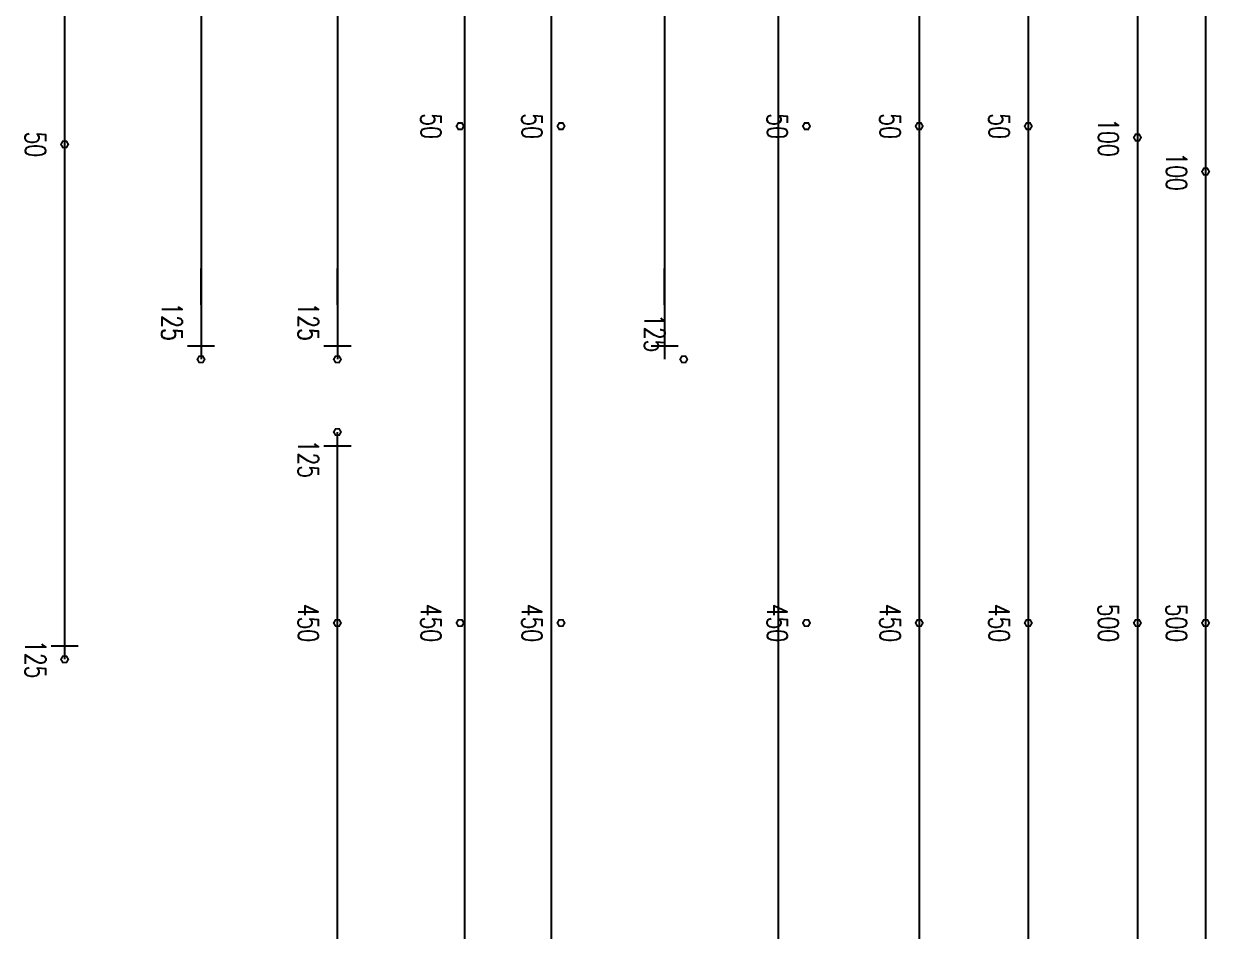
# Model space of a CAD drawing. Header units: millimetres. Extents: x 131700 to 589785, y -24154 to 46087.
# Drawn here: x 556950 to 570002, y 24808 to 34791 of the extents above; entities that cross this region are included whole.
import ezdxf
from ezdxf.enums import TextEntityAlignment as Align

# ---------------------------------------------------------------- set-up
doc = ezdxf.new("R2010")
doc.units = ezdxf.units.MM
doc.layers.get('0').update_dxf_attribs({"lineweight": 20})
doc.layers.add('ARES_TAG', color=3, linetype='Continuous')
doc.layers.add('NDC_S_TENDON', color=10, linetype='Continuous')
doc.layers.add('Current_plane_Column', color=7, linetype='Continuous', true_color=0x4b00ff)
doc.layers.add('NDC_LCAP', color=87, linetype='Continuous', plot=False)
for name, color, linetype, lineweight in [('NDC_S-ANNO', 7, 'Continuous', 20), ('NDC_S-TENDON', 6, 'Continuous', 35), ('NDC_S_SYMBOL', 1, 'Continuous', 15)]:
    doc.layers.add(name, color=color, linetype=linetype, lineweight=lineweight)
doc.styles.add('ARES_BIGTEXT', font='VHARIALN.TTF')
doc.styles.add('ARES_ROMANS_0.36', font='romans.shx', dxfattribs={"width": 0.36, "bigfont": 'vns.shx'})
doc.styles.add('NDC_ANNO', font='', dxfattribs={"width": 0.8})
doc.styles.get('NDC_ANNO').set_extended_font_data('Dotum')

# ---------------------------------------------------------------- blocks, each defined once
blk = doc.blocks.new('*U766')
at = {"layer": 'NDC_S_SYMBOL', "color": 3}
blk.add_line((-8425, 0), (-5823, 0), dxfattribs=at)
blk.add_circle((-8875, 0), 450, dxfattribs=at)
at = {"layer": 'NDC_S_TENDON'}
for p, q in [((3236, -150), (3236, 150)), ((-3644, 0), (-3144, 0)), ((-3144, 0), (2787, 0)), ((2787, 0), (2386, 0)), ((2386, 0), (3386, 0))]:
    blk.add_line(p, q, dxfattribs=at)
blk.add_lwpolyline([(-4164, 0), (-4644, 150), (-4644, -150), (-4164, 0), (-3644, 0)], dxfattribs=at)
at = {"layer": 'ARES_TAG', "style": 'ARES_ROMANS_0.36', "width": 0.36}
blk.add_attdef('S3', text='', height=375, dxfattribs=at).set_placement((-8875, 0), align=Align.MIDDLE_CENTER)
at = {"layer": 'NDC_LCAP', "style": 'ARES_BIGTEXT'}
blk.add_attdef('L', text='', height=350, dxfattribs=at).set_placement((-9606, 0), align=Align.MIDDLE_RIGHT)
blk = doc.blocks.new('*U755')
at = {"layer": 'NDC_S_SYMBOL', "color": 3}
blk.add_line((-8425, 0), (-5823, 0), dxfattribs=at)
blk.add_circle((-8875, 0), 450, dxfattribs=at)
at = {"layer": 'NDC_S_TENDON'}
for p, q in [((3236, -150), (3236, 150)), ((-3644, 0), (-3144, 0)), ((-3144, 0), (2787, 0)), ((2787, 0), (2386, 0)), ((2386, 0), (3386, 0))]:
    blk.add_line(p, q, dxfattribs=at)
blk.add_lwpolyline([(-4164, 0), (-4644, 150), (-4644, -150), (-4164, 0), (-3644, 0)], dxfattribs=at)
at = {"layer": 'ARES_TAG', "style": 'ARES_ROMANS_0.36', "width": 0.36}
blk.add_attdef('S3', text='', height=375, dxfattribs=at).set_placement((-8875, 0), align=Align.MIDDLE_CENTER)
at = {"layer": 'NDC_LCAP', "style": 'ARES_BIGTEXT'}
blk.add_attdef('L', text='', height=350, dxfattribs=at).set_placement((-9606, 0), align=Align.MIDDLE_RIGHT)
blk = doc.blocks.new('*U756')
at = {"layer": 'NDC_S_SYMBOL', "color": 3}
blk.add_line((-8425, 0), (-5823, 0), dxfattribs=at)
blk.add_circle((-8875, 0), 450, dxfattribs=at)
at = {"layer": 'NDC_S_TENDON'}
for p, q in [((3236, -150), (3236, 150)), ((-3644, 0), (-3144, 0)), ((-3144, 0), (2787, 0)), ((2787, 0), (2386, 0)), ((2386, 0), (3386, 0))]:
    blk.add_line(p, q, dxfattribs=at)
blk.add_lwpolyline([(-4164, 0), (-4644, 150), (-4644, -150), (-4164, 0), (-3644, 0)], dxfattribs=at)
at = {"layer": 'ARES_TAG', "style": 'ARES_ROMANS_0.36', "width": 0.36}
blk.add_attdef('S3', text='', height=375, dxfattribs=at).set_placement((-8875, 0), align=Align.MIDDLE_CENTER)
at = {"layer": 'NDC_LCAP', "style": 'ARES_BIGTEXT'}
blk.add_attdef('L', text='', height=350, dxfattribs=at).set_placement((-9606, 0), align=Align.MIDDLE_RIGHT)
blk = doc.blocks.new('*U768')
at = {"layer": 'NDC_S_TENDON'}
for p, q in [((-3144, 0), (2787, 0)), ((2787, 0), (25216, 0))]:
    blk.add_line(p, q, dxfattribs=at)
at = {"layer": 'ARES_TAG', "style": 'ARES_ROMANS_0.36', "width": 0.36}
blk.add_attdef('S3', text='', height=375, dxfattribs=at).set_placement((-8875, 0), align=Align.MIDDLE_CENTER)
at = {"layer": 'NDC_LCAP', "style": 'ARES_BIGTEXT'}
blk.add_attdef('L', text='', height=350, dxfattribs=at).set_placement((-9606, 0), align=Align.MIDDLE_RIGHT)
blk = doc.blocks.new('*U773')
at = {"layer": 'NDC_S_TENDON'}
for p, q in [((-3144, 0), (2787, 0)), ((2787, 0), (25216, 0))]:
    blk.add_line(p, q, dxfattribs=at)
at = {"layer": 'ARES_TAG', "style": 'ARES_ROMANS_0.36', "width": 0.36}
blk.add_attdef('S3', text='', height=375, dxfattribs=at).set_placement((-8856, 0), align=Align.MIDDLE_CENTER)
at = {"layer": 'NDC_LCAP', "style": 'ARES_BIGTEXT'}
blk.add_attdef('L', text='', height=350, dxfattribs=at).set_placement((-9587, 0), align=Align.MIDDLE_RIGHT)
blk = doc.blocks.new('*U774')
at = {"layer": 'NDC_S_TENDON'}
for p, q in [((-3144, 0), (2787, 0)), ((2787, 0), (25216, 0))]:
    blk.add_line(p, q, dxfattribs=at)
at = {"layer": 'ARES_TAG', "style": 'ARES_ROMANS_0.36', "width": 0.36}
blk.add_attdef('S3', text='', height=375, dxfattribs=at).set_placement((-8545, 0), align=Align.MIDDLE_CENTER)
at = {"layer": 'NDC_LCAP', "style": 'ARES_BIGTEXT'}
blk.add_attdef('L', text='', height=350, dxfattribs=at).set_placement((-9276, 0), align=Align.MIDDLE_RIGHT)
blk = doc.blocks.new('*U758')
at = {"layer": 'NDC_S_TENDON'}
for p, q in [((-3144, 0), (2787, 0)), ((2787, 0), (25216, 0))]:
    blk.add_line(p, q, dxfattribs=at)
at = {"layer": 'ARES_TAG', "style": 'ARES_ROMANS_0.36', "width": 0.36}
blk.add_attdef('S3', text='', height=375, dxfattribs=at).set_placement((-8875, 0), align=Align.MIDDLE_CENTER)
at = {"layer": 'NDC_LCAP', "style": 'ARES_BIGTEXT'}
blk.add_attdef('L', text='', height=350, dxfattribs=at).set_placement((-9606, 0), align=Align.MIDDLE_RIGHT)
blk = doc.blocks.new('*U765')
at = {"layer": 'NDC_S_SYMBOL', "color": 3}
blk.add_line((-8425, 0), (-5823, 0), dxfattribs=at)
blk.add_circle((-8875, 0), 450, dxfattribs=at)
at = {"layer": 'NDC_S_TENDON'}
for p, q in [((6536, -150), (6536, 150)), ((-3644, 0), (-3144, 0)), ((-3144, 0), (2787, 0)), ((2787, 0), (5686, 0)), ((5686, 0), (6686, 0))]:
    blk.add_line(p, q, dxfattribs=at)
blk.add_lwpolyline([(-4164, 0), (-4644, 150), (-4644, -150), (-4164, 0), (-3644, 0)], dxfattribs=at)
at = {"layer": 'ARES_TAG', "style": 'ARES_ROMANS_0.36', "width": 0.36}
blk.add_attdef('S3', text='', height=375, dxfattribs=at).set_placement((-8875, 0), align=Align.MIDDLE_CENTER)
at = {"layer": 'NDC_LCAP', "style": 'ARES_BIGTEXT'}
blk.add_attdef('L', text='', height=350, dxfattribs=at).set_placement((-9606, 0), align=Align.MIDDLE_RIGHT)
blk = doc.blocks.new('*U726')
at = {"layer": 'NDC_S_TENDON'}
for p, q in [((17238, -150), (17238, 150)), ((2787, 0), (16388, 0)), ((16388, 0), (17388, 0))]:
    blk.add_line(p, q, dxfattribs=at)
at = {"layer": 'ARES_TAG', "style": 'ARES_ROMANS_0.36', "width": 0.36}
blk.add_attdef('S3', text='', height=375, dxfattribs=at).set_placement((-7773, 0), align=Align.MIDDLE_CENTER)
at = {"layer": 'NDC_LCAP', "style": 'ARES_BIGTEXT'}
blk.add_attdef('L', text='', height=350, dxfattribs=at).set_placement((-8504, 0), align=Align.MIDDLE_RIGHT)
blk = doc.blocks.new('*U714')
at = {"layer": 'NDC_S_TENDON'}
for p, q in [((-3144, 0), (2787, 0)), ((2787, 0), (19006, 0))]:
    blk.add_line(p, q, dxfattribs=at)
at = {"layer": 'ARES_TAG', "style": 'ARES_ROMANS_0.36', "width": 0.36}
blk.add_attdef('S3', text='', height=375, dxfattribs=at).set_placement((-8875, 0), align=Align.MIDDLE_CENTER)
at = {"layer": 'NDC_LCAP', "style": 'ARES_BIGTEXT'}
blk.add_attdef('L', text='', height=350, dxfattribs=at).set_placement((-9606, 0), align=Align.MIDDLE_RIGHT)
blk = doc.blocks.new('*U719')
at = {"layer": 'NDC_S_TENDON'}
for p, q in [((-3144, 0), (2787, 0)), ((2787, 0), (14387, 0))]:
    blk.add_line(p, q, dxfattribs=at)
at = {"layer": 'ARES_TAG', "style": 'ARES_ROMANS_0.36', "width": 0.36}
blk.add_attdef('S3', text='', height=375, dxfattribs=at).set_placement((-8875, 0), align=Align.MIDDLE_CENTER)
at = {"layer": 'NDC_LCAP', "style": 'ARES_BIGTEXT'}
blk.add_attdef('L', text='', height=350, dxfattribs=at).set_placement((-9606, 0), align=Align.MIDDLE_RIGHT)
blk = doc.blocks.new('*U720')
at = {"layer": 'NDC_S_TENDON'}
for p, q in [((-3144, 0), (2787, 0)), ((2787, 0), (14387, 0))]:
    blk.add_line(p, q, dxfattribs=at)
at = {"layer": 'ARES_TAG', "style": 'ARES_ROMANS_0.36', "width": 0.36}
blk.add_attdef('S3', text='', height=375, dxfattribs=at).set_placement((-8875, 0), align=Align.MIDDLE_CENTER)
at = {"layer": 'NDC_LCAP', "style": 'ARES_BIGTEXT'}
blk.add_attdef('L', text='', height=350, dxfattribs=at).set_placement((-9606, 0), align=Align.MIDDLE_RIGHT)
blk = doc.blocks.new('TDY')
at = {"layer": 'NDC_S-TENDON', "linetype": 'Continuous'}
for points, elevation in [([(53040, 24165, 20, 20, 0), (53020, 24200, 20, 20, 0), (52980, 24200, 20, 20, 0), (52960, 24165, 20, 20, 0), (52980, 24130, 20, 20, 0), (53020, 24130, 20, 20, 0)], 2800), ([(53040, 24165, 20, 20, 0), (53020, 24200, 20, 20, 0), (52980, 24200, 20, 20, 0), (52960, 24165, 20, 20, 0), (52980, 24130, 20, 20, 0), (53020, 24130, 20, 20, 0)], 2800), ([(53040, 24165, 20, 20, 0), (53020, 24199, 20, 20, 0), (52980, 24199, 20, 20, 0), (52960, 24165, 20, 20, 0), (52980, 24130, 20, 20, 0), (53020, 24130, 20, 20, 0)], 2800), ([(53040, 24165, 20, 20, 0), (53020, 24199, 20, 20, 0), (52980, 24199, 20, 20, 0), (52960, 24165, 20, 20, 0), (52980, 24130, 20, 20, 0), (53020, 24130, 20, 20, 0)], 2800), ([(54150, 24165, 20, 20, 0), (54130, 24200, 20, 20, 0), (54090, 24200, 20, 20, 0), (54070, 24165, 20, 20, 0), (54090, 24130, 20, 20, 0), (54130, 24130, 20, 20, 0)], 2800), ([(54150, 24165, 20, 20, 0), (54130, 24200, 20, 20, 0), (54090, 24200, 20, 20, 0), (54070, 24165, 20, 20, 0), (54090, 24130, 20, 20, 0), (54130, 24130, 20, 20, 0)], 2800), ([(54150, 24165, 20, 20, 0), (54130, 24199, 20, 20, 0), (54090, 24199, 20, 20, 0), (54070, 24165, 20, 20, 0), (54090, 24130, 20, 20, 0), (54130, 24130, 20, 20, 0)], 2800), ([(54150, 24165, 20, 20, 0), (54130, 24199, 20, 20, 0), (54090, 24199, 20, 20, 0), (54070, 24165, 20, 20, 0), (54090, 24130, 20, 20, 0), (54130, 24130, 20, 20, 0)], 2800), ([(56850, 24165, 20, 20, 0), (56830, 24200, 20, 20, 0), (56790, 24200, 20, 20, 0), (56770, 24165, 20, 20, 0), (56790, 24130, 20, 20, 0), (56830, 24130, 20, 20, 0)], 2800), ([(56850, 24165, 20, 20, 0), (56830, 24200, 20, 20, 0), (56790, 24200, 20, 20, 0), (56770, 24165, 20, 20, 0), (56790, 24130, 20, 20, 0), (56830, 24130, 20, 20, 0)], 2800), ([(56850, 24165, 20, 20, 0), (56830, 24199, 20, 20, 0), (56790, 24199, 20, 20, 0), (56770, 24165, 20, 20, 0), (56790, 24130, 20, 20, 0), (56830, 24130, 20, 20, 0)], 2800), ([(56850, 24165, 20, 20, 0), (56830, 24199, 20, 20, 0), (56790, 24199, 20, 20, 0), (56770, 24165, 20, 20, 0), (56790, 24130, 20, 20, 0), (56830, 24130, 20, 20, 0)], 2800), ([(58090, 24165, 20, 20, 0), (58070, 24200, 20, 20, 0), (58030, 24200, 20, 20, 0), (58010, 24165, 20, 20, 0), (58030, 24130, 20, 20, 0), (58070, 24130, 20, 20, 0)], 2800), ([(58090, 24165, 20, 20, 0), (58070, 24200, 20, 20, 0), (58030, 24200, 20, 20, 0), (58010, 24165, 20, 20, 0), (58030, 24130, 20, 20, 0), (58070, 24130, 20, 20, 0)], 2800), ([(58090, 24165, 20, 20, 0), (58070, 24199, 20, 20, 0), (58030, 24199, 20, 20, 0), (58010, 24165, 20, 20, 0), (58030, 24130, 20, 20, 0), (58070, 24130, 20, 20, 0)], 2800), ([(58090, 24165, 20, 20, 0), (58070, 24199, 20, 20, 0), (58030, 24199, 20, 20, 0), (58010, 24165, 20, 20, 0), (58030, 24130, 20, 20, 0), (58070, 24130, 20, 20, 0)], 2800), ([(59290, 24165, 20, 20, 0), (59270, 24200, 20, 20, 0), (59230, 24200, 20, 20, 0), (59210, 24165, 20, 20, 0), (59230, 24130, 20, 20, 0), (59270, 24130, 20, 20, 0)], 2800), ([(59290, 24165, 20, 20, 0), (59270, 24200, 20, 20, 0), (59230, 24200, 20, 20, 0), (59210, 24165, 20, 20, 0), (59230, 24130, 20, 20, 0), (59270, 24130, 20, 20, 0)], 2800), ([(59290, 24165, 20, 20, 0), (59270, 24199, 20, 20, 0), (59230, 24199, 20, 20, 0), (59210, 24165, 20, 20, 0), (59230, 24130, 20, 20, 0), (59270, 24130, 20, 20, 0)], 2800), ([(59290, 24165, 20, 20, 0), (59270, 24199, 20, 20, 0), (59230, 24199, 20, 20, 0), (59210, 24165, 20, 20, 0), (59230, 24130, 20, 20, 0), (59270, 24130, 20, 20, 0)], 2800), ([(60490, 24040, 20, 20, 0), (60470, 24075, 20, 20, 0), (60430, 24075, 20, 20, 0), (60410, 24040, 20, 20, 0), (60430, 24005, 20, 20, 0), (60470, 24005, 20, 20, 0)], 2500), ([(60490, 24040, 20, 20, 0), (60470, 24075, 20, 20, 0), (60430, 24075, 20, 20, 0), (60410, 24040, 20, 20, 0), (60430, 24005, 20, 20, 0), (60470, 24005, 20, 20, 0)], 2500), ([(60490, 24040, 20, 20, 0), (60470, 24074, 20, 20, 0), (60430, 24074, 20, 20, 0), (60410, 24040, 20, 20, 0), (60430, 24005, 20, 20, 0), (60470, 24005, 20, 20, 0)], 2500), ([(60490, 24040, 20, 20, 0), (60470, 24074, 20, 20, 0), (60430, 24074, 20, 20, 0), (60410, 24040, 20, 20, 0), (60430, 24005, 20, 20, 0), (60470, 24005, 20, 20, 0)], 2500), ([(48690, 23965, 20, 20, 0), (48670, 24000, 20, 20, 0), (48630, 24000, 20, 20, 0), (48610, 23965, 20, 20, 0), (48630, 23930, 20, 20, 0), (48670, 23930, 20, 20, 0)], 2800), ([(48690, 23965, 20, 20, 0), (48670, 24000, 20, 20, 0), (48630, 24000, 20, 20, 0), (48610, 23965, 20, 20, 0), (48630, 23930, 20, 20, 0), (48670, 23930, 20, 20, 0)], 2800), ([(48690, 23965, 20, 20, 0), (48670, 23999, 20, 20, 0), (48630, 23999, 20, 20, 0), (48610, 23965, 20, 20, 0), (48630, 23930, 20, 20, 0), (48670, 23930, 20, 20, 0)], 2800), ([(48690, 23965, 20, 20, 0), (48670, 23999, 20, 20, 0), (48630, 23999, 20, 20, 0), (48610, 23965, 20, 20, 0), (48630, 23930, 20, 20, 0), (48670, 23930, 20, 20, 0)], 2800), ([(61240, 23665, 20, 20, 0), (61220, 23700, 20, 20, 0), (61180, 23700, 20, 20, 0), (61160, 23665, 20, 20, 0), (61180, 23630, 20, 20, 0), (61220, 23630, 20, 20, 0)], 2500), ([(61240, 23665, 20, 20, 0), (61220, 23700, 20, 20, 0), (61180, 23700, 20, 20, 0), (61160, 23665, 20, 20, 0), (61180, 23630, 20, 20, 0), (61220, 23630, 20, 20, 0)], 2500), ([(61240, 23665, 20, 20, 0), (61220, 23699, 20, 20, 0), (61180, 23699, 20, 20, 0), (61160, 23665, 20, 20, 0), (61180, 23630, 20, 20, 0), (61220, 23630, 20, 20, 0)], 2500), ([(61240, 23665, 20, 20, 0), (61220, 23699, 20, 20, 0), (61180, 23699, 20, 20, 0), (61160, 23665, 20, 20, 0), (61180, 23630, 20, 20, 0), (61220, 23630, 20, 20, 0)], 2500), ([(50190, 21600, 20, 20, 0), (50170, 21635, 20, 20, 0), (50130, 21635, 20, 20, 0), (50110, 21600, 20, 20, 0), (50130, 21565, 20, 20, 0), (50170, 21565, 20, 20, 0)], 2875), ([(50190, 21600, 20, 20, 0), (50170, 21635, 20, 20, 0), (50130, 21635, 20, 20, 0), (50110, 21600, 20, 20, 0), (50130, 21565, 20, 20, 0), (50170, 21565, 20, 20, 0)], 2875), ([(50190, 21600, 20, 20, 0), (50170, 21634, 20, 20, 0), (50130, 21634, 20, 20, 0), (50110, 21600, 20, 20, 0), (50130, 21565, 20, 20, 0), (50170, 21565, 20, 20, 0)], 2875), ([(50190, 21600, 20, 20, 0), (50170, 21634, 20, 20, 0), (50130, 21634, 20, 20, 0), (50110, 21600, 20, 20, 0), (50130, 21565, 20, 20, 0), (50170, 21565, 20, 20, 0)], 2875), ([(51690, 21600, 20, 20, 0), (51670, 21635, 20, 20, 0), (51630, 21635, 20, 20, 0), (51610, 21600, 20, 20, 0), (51630, 21565, 20, 20, 0), (51670, 21565, 20, 20, 0)], 2875), ([(51690, 21600, 20, 20, 0), (51670, 21635, 20, 20, 0), (51630, 21635, 20, 20, 0), (51610, 21600, 20, 20, 0), (51630, 21565, 20, 20, 0), (51670, 21565, 20, 20, 0)], 2875), ([(51690, 21600, 20, 20, 0), (51670, 21634, 20, 20, 0), (51630, 21634, 20, 20, 0), (51610, 21600, 20, 20, 0), (51630, 21565, 20, 20, 0), (51670, 21565, 20, 20, 0)], 2875), ([(51690, 21600, 20, 20, 0), (51670, 21634, 20, 20, 0), (51630, 21634, 20, 20, 0), (51610, 21600, 20, 20, 0), (51630, 21565, 20, 20, 0), (51670, 21565, 20, 20, 0)], 2875), ([(55500, 21600, 20, 20, 0), (55480, 21635, 20, 20, 0), (55440, 21635, 20, 20, 0), (55420, 21600, 20, 20, 0), (55440, 21565, 20, 20, 0), (55480, 21565, 20, 20, 0)], 2875), ([(55500, 21600, 20, 20, 0), (55480, 21635, 20, 20, 0), (55440, 21635, 20, 20, 0), (55420, 21600, 20, 20, 0), (55440, 21565, 20, 20, 0), (55480, 21565, 20, 20, 0)], 2875), ([(55500, 21600, 20, 20, 0), (55480, 21634, 20, 20, 0), (55440, 21634, 20, 20, 0), (55420, 21600, 20, 20, 0), (55440, 21565, 20, 20, 0), (55480, 21565, 20, 20, 0)], 2875), ([(55500, 21600, 20, 20, 0), (55480, 21634, 20, 20, 0), (55440, 21634, 20, 20, 0), (55420, 21600, 20, 20, 0), (55440, 21565, 20, 20, 0), (55480, 21565, 20, 20, 0)], 2875), ([(51690, 20800, 20, 20, 0), (51670, 20835, 20, 20, 0), (51630, 20835, 20, 20, 0), (51610, 20800, 20, 20, 0), (51630, 20766, 20, 20, 0), (51670, 20766, 20, 20, 0)], 2875), ([(51690, 20800, 20, 20, 0), (51670, 20835, 20, 20, 0), (51630, 20835, 20, 20, 0), (51610, 20800, 20, 20, 0), (51630, 20766, 20, 20, 0), (51670, 20766, 20, 20, 0)], 2875), ([(51690, 20800, 20, 20, 0), (51670, 20835, 20, 20, 0), (51630, 20835, 20, 20, 0), (51610, 20800, 20, 20, 0), (51630, 20765, 20, 20, 0), (51670, 20765, 20, 20, 0)], 2875), ([(51690, 20800, 20, 20, 0), (51670, 20835, 20, 20, 0), (51630, 20835, 20, 20, 0), (51610, 20800, 20, 20, 0), (51630, 20765, 20, 20, 0), (51670, 20765, 20, 20, 0)], 2875), ([(51690, 18700, 20, 20, 0), (51670, 18735, 20, 20, 0), (51630, 18735, 20, 20, 0), (51610, 18700, 20, 20, 0), (51630, 18665, 20, 20, 0), (51670, 18665, 20, 20, 0)], 2950), ([(51690, 18700, 20, 20, 0), (51670, 18735, 20, 20, 0), (51630, 18735, 20, 20, 0), (51610, 18700, 20, 20, 0), (51630, 18665, 20, 20, 0), (51670, 18665, 20, 20, 0)], 2950), ([(51690, 18700, 20, 20, 0), (51670, 18735, 20, 20, 0), (51630, 18735, 20, 20, 0), (51610, 18700, 20, 20, 0), (51630, 18665, 20, 20, 0), (51670, 18665, 20, 20, 0)], 2950), ([(51690, 18700, 20, 20, 0), (51670, 18735, 20, 20, 0), (51630, 18735, 20, 20, 0), (51610, 18700, 20, 20, 0), (51630, 18665, 20, 20, 0), (51670, 18665, 20, 20, 0)], 2950), ([(51690, 18700, 20, 20, 0), (51670, 18734, 20, 20, 0), (51630, 18734, 20, 20, 0), (51610, 18700, 20, 20, 0), (51630, 18665, 20, 20, 0), (51670, 18665, 20, 20, 0)], 2950), ([(51690, 18700, 20, 20, 0), (51670, 18734, 20, 20, 0), (51630, 18734, 20, 20, 0), (51610, 18700, 20, 20, 0), (51630, 18665, 20, 20, 0), (51670, 18665, 20, 20, 0)], 2950), ([(51690, 18700, 20, 20, 0), (51670, 18734, 20, 20, 0), (51630, 18734, 20, 20, 0), (51610, 18700, 20, 20, 0), (51630, 18665, 20, 20, 0), (51670, 18665, 20, 20, 0)], 2950), ([(51690, 18700, 20, 20, 0), (51670, 18734, 20, 20, 0), (51630, 18734, 20, 20, 0), (51610, 18700, 20, 20, 0), (51630, 18665, 20, 20, 0), (51670, 18665, 20, 20, 0)], 2950), ([(53040, 18700, 20, 20, 0), (53020, 18735, 20, 20, 0), (52980, 18735, 20, 20, 0), (52960, 18700, 20, 20, 0), (52980, 18665, 20, 20, 0), (53020, 18665, 20, 20, 0)], 2950), ([(53040, 18700, 20, 20, 0), (53020, 18735, 20, 20, 0), (52980, 18735, 20, 20, 0), (52960, 18700, 20, 20, 0), (52980, 18665, 20, 20, 0), (53020, 18665, 20, 20, 0)], 2950), ([(53040, 18700, 20, 20, 0), (53020, 18735, 20, 20, 0), (52980, 18735, 20, 20, 0), (52960, 18700, 20, 20, 0), (52980, 18665, 20, 20, 0), (53020, 18665, 20, 20, 0)], 2950), ([(53040, 18700, 20, 20, 0), (53020, 18735, 20, 20, 0), (52980, 18735, 20, 20, 0), (52960, 18700, 20, 20, 0), (52980, 18665, 20, 20, 0), (53020, 18665, 20, 20, 0)], 2950), ([(53040, 18700, 20, 20, 0), (53020, 18734, 20, 20, 0), (52980, 18734, 20, 20, 0), (52960, 18700, 20, 20, 0), (52980, 18665, 20, 20, 0), (53020, 18665, 20, 20, 0)], 2950), ([(53040, 18700, 20, 20, 0), (53020, 18734, 20, 20, 0), (52980, 18734, 20, 20, 0), (52960, 18700, 20, 20, 0), (52980, 18665, 20, 20, 0), (53020, 18665, 20, 20, 0)], 2950), ([(53040, 18700, 20, 20, 0), (53020, 18734, 20, 20, 0), (52980, 18734, 20, 20, 0), (52960, 18700, 20, 20, 0), (52980, 18665, 20, 20, 0), (53020, 18665, 20, 20, 0)], 2950), ([(53040, 18700, 20, 20, 0), (53020, 18734, 20, 20, 0), (52980, 18734, 20, 20, 0), (52960, 18700, 20, 20, 0), (52980, 18665, 20, 20, 0), (53020, 18665, 20, 20, 0)], 2950), ([(54150, 18700, 20, 20, 0), (54130, 18735, 20, 20, 0), (54090, 18735, 20, 20, 0), (54070, 18700, 20, 20, 0), (54090, 18665, 20, 20, 0), (54130, 18665, 20, 20, 0)], 2950), ([(54150, 18700, 20, 20, 0), (54130, 18735, 20, 20, 0), (54090, 18735, 20, 20, 0), (54070, 18700, 20, 20, 0), (54090, 18665, 20, 20, 0), (54130, 18665, 20, 20, 0)], 2950), ([(54150, 18700, 20, 20, 0), (54130, 18735, 20, 20, 0), (54090, 18735, 20, 20, 0), (54070, 18700, 20, 20, 0), (54090, 18665, 20, 20, 0), (54130, 18665, 20, 20, 0)], 2950), ([(54150, 18700, 20, 20, 0), (54130, 18735, 20, 20, 0), (54090, 18735, 20, 20, 0), (54070, 18700, 20, 20, 0), (54090, 18665, 20, 20, 0), (54130, 18665, 20, 20, 0)], 2950), ([(54150, 18700, 20, 20, 0), (54130, 18734, 20, 20, 0), (54090, 18734, 20, 20, 0), (54070, 18700, 20, 20, 0), (54090, 18665, 20, 20, 0), (54130, 18665, 20, 20, 0)], 2950), ([(54150, 18700, 20, 20, 0), (54130, 18734, 20, 20, 0), (54090, 18734, 20, 20, 0), (54070, 18700, 20, 20, 0), (54090, 18665, 20, 20, 0), (54130, 18665, 20, 20, 0)], 2950), ([(54150, 18700, 20, 20, 0), (54130, 18734, 20, 20, 0), (54090, 18734, 20, 20, 0), (54070, 18700, 20, 20, 0), (54090, 18665, 20, 20, 0), (54130, 18665, 20, 20, 0)], 2950), ([(54150, 18700, 20, 20, 0), (54130, 18734, 20, 20, 0), (54090, 18734, 20, 20, 0), (54070, 18700, 20, 20, 0), (54090, 18665, 20, 20, 0), (54130, 18665, 20, 20, 0)], 2950), ([(56850, 18700, 20, 20, 0), (56830, 18735, 20, 20, 0), (56790, 18735, 20, 20, 0), (56770, 18700, 20, 20, 0), (56790, 18665, 20, 20, 0), (56830, 18665, 20, 20, 0)], 2950), ([(56850, 18700, 20, 20, 0), (56830, 18735, 20, 20, 0), (56790, 18735, 20, 20, 0), (56770, 18700, 20, 20, 0), (56790, 18665, 20, 20, 0), (56830, 18665, 20, 20, 0)], 2950), ([(56850, 18700, 20, 20, 0), (56830, 18735, 20, 20, 0), (56790, 18735, 20, 20, 0), (56770, 18700, 20, 20, 0), (56790, 18665, 20, 20, 0), (56830, 18665, 20, 20, 0)], 2950), ([(56850, 18700, 20, 20, 0), (56830, 18735, 20, 20, 0), (56790, 18735, 20, 20, 0), (56770, 18700, 20, 20, 0), (56790, 18665, 20, 20, 0), (56830, 18665, 20, 20, 0)], 2950), ([(56850, 18700, 20, 20, 0), (56830, 18734, 20, 20, 0), (56790, 18734, 20, 20, 0), (56770, 18700, 20, 20, 0), (56790, 18665, 20, 20, 0), (56830, 18665, 20, 20, 0)], 2950), ([(56850, 18700, 20, 20, 0), (56830, 18734, 20, 20, 0), (56790, 18734, 20, 20, 0), (56770, 18700, 20, 20, 0), (56790, 18665, 20, 20, 0), (56830, 18665, 20, 20, 0)], 2950), ([(56850, 18700, 20, 20, 0), (56830, 18734, 20, 20, 0), (56790, 18734, 20, 20, 0), (56770, 18700, 20, 20, 0), (56790, 18665, 20, 20, 0), (56830, 18665, 20, 20, 0)], 2950), ([(56850, 18700, 20, 20, 0), (56830, 18734, 20, 20, 0), (56790, 18734, 20, 20, 0), (56770, 18700, 20, 20, 0), (56790, 18665, 20, 20, 0), (56830, 18665, 20, 20, 0)], 2950), ([(58090, 18700, 20, 20, 0), (58070, 18735, 20, 20, 0), (58030, 18735, 20, 20, 0), (58010, 18700, 20, 20, 0), (58030, 18665, 20, 20, 0), (58070, 18665, 20, 20, 0)], 2950), ([(58090, 18700, 20, 20, 0), (58070, 18735, 20, 20, 0), (58030, 18735, 20, 20, 0), (58010, 18700, 20, 20, 0), (58030, 18665, 20, 20, 0), (58070, 18665, 20, 20, 0)], 2950), ([(58090, 18700, 20, 20, 0), (58070, 18735, 20, 20, 0), (58030, 18735, 20, 20, 0), (58010, 18700, 20, 20, 0), (58030, 18665, 20, 20, 0), (58070, 18665, 20, 20, 0)], 2950), ([(58090, 18700, 20, 20, 0), (58070, 18735, 20, 20, 0), (58030, 18735, 20, 20, 0), (58010, 18700, 20, 20, 0), (58030, 18665, 20, 20, 0), (58070, 18665, 20, 20, 0)], 2950), ([(58090, 18700, 20, 20, 0), (58070, 18734, 20, 20, 0), (58030, 18734, 20, 20, 0), (58010, 18700, 20, 20, 0), (58030, 18665, 20, 20, 0), (58070, 18665, 20, 20, 0)], 2950), ([(58090, 18700, 20, 20, 0), (58070, 18734, 20, 20, 0), (58030, 18734, 20, 20, 0), (58010, 18700, 20, 20, 0), (58030, 18665, 20, 20, 0), (58070, 18665, 20, 20, 0)], 2950), ([(58090, 18700, 20, 20, 0), (58070, 18734, 20, 20, 0), (58030, 18734, 20, 20, 0), (58010, 18700, 20, 20, 0), (58030, 18665, 20, 20, 0), (58070, 18665, 20, 20, 0)], 2950), ([(58090, 18700, 20, 20, 0), (58070, 18734, 20, 20, 0), (58030, 18734, 20, 20, 0), (58010, 18700, 20, 20, 0), (58030, 18665, 20, 20, 0), (58070, 18665, 20, 20, 0)], 2950), ([(59290, 18700, 20, 20, 0), (59270, 18735, 20, 20, 0), (59230, 18735, 20, 20, 0), (59210, 18700, 20, 20, 0), (59230, 18665, 20, 20, 0), (59270, 18665, 20, 20, 0)], 2950), ([(59290, 18700, 20, 20, 0), (59270, 18735, 20, 20, 0), (59230, 18735, 20, 20, 0), (59210, 18700, 20, 20, 0), (59230, 18665, 20, 20, 0), (59270, 18665, 20, 20, 0)], 2950), ([(59290, 18700, 20, 20, 0), (59270, 18735, 20, 20, 0), (59230, 18735, 20, 20, 0), (59210, 18700, 20, 20, 0), (59230, 18665, 20, 20, 0), (59270, 18665, 20, 20, 0)], 2950), ([(59290, 18700, 20, 20, 0), (59270, 18735, 20, 20, 0), (59230, 18735, 20, 20, 0), (59210, 18700, 20, 20, 0), (59230, 18665, 20, 20, 0), (59270, 18665, 20, 20, 0)], 2950), ([(59290, 18700, 20, 20, 0), (59270, 18734, 20, 20, 0), (59230, 18734, 20, 20, 0), (59210, 18700, 20, 20, 0), (59230, 18665, 20, 20, 0), (59270, 18665, 20, 20, 0)], 2950), ([(59290, 18700, 20, 20, 0), (59270, 18734, 20, 20, 0), (59230, 18734, 20, 20, 0), (59210, 18700, 20, 20, 0), (59230, 18665, 20, 20, 0), (59270, 18665, 20, 20, 0)], 2950), ([(59290, 18700, 20, 20, 0), (59270, 18734, 20, 20, 0), (59230, 18734, 20, 20, 0), (59210, 18700, 20, 20, 0), (59230, 18665, 20, 20, 0), (59270, 18665, 20, 20, 0)], 2950), ([(59290, 18700, 20, 20, 0), (59270, 18734, 20, 20, 0), (59230, 18734, 20, 20, 0), (59210, 18700, 20, 20, 0), (59230, 18665, 20, 20, 0), (59270, 18665, 20, 20, 0)], 2950), ([(60490, 18700, 20, 20, 0), (60470, 18735, 20, 20, 0), (60430, 18735, 20, 20, 0), (60410, 18700, 20, 20, 0), (60430, 18665, 20, 20, 0), (60470, 18665, 20, 20, 0)], 2900), ([(60490, 18700, 20, 20, 0), (60470, 18735, 20, 20, 0), (60430, 18735, 20, 20, 0), (60410, 18700, 20, 20, 0), (60430, 18665, 20, 20, 0), (60470, 18665, 20, 20, 0)], 2900), ([(60490, 18700, 20, 20, 0), (60470, 18735, 20, 20, 0), (60430, 18735, 20, 20, 0), (60410, 18700, 20, 20, 0), (60430, 18665, 20, 20, 0), (60470, 18665, 20, 20, 0)], 2900), ([(60490, 18700, 20, 20, 0), (60470, 18735, 20, 20, 0), (60430, 18735, 20, 20, 0), (60410, 18700, 20, 20, 0), (60430, 18665, 20, 20, 0), (60470, 18665, 20, 20, 0)], 2900), ([(60490, 18700, 20, 20, 0), (60470, 18734, 20, 20, 0), (60430, 18734, 20, 20, 0), (60410, 18700, 20, 20, 0), (60430, 18665, 20, 20, 0), (60470, 18665, 20, 20, 0)], 2900), ([(60490, 18700, 20, 20, 0), (60470, 18734, 20, 20, 0), (60430, 18734, 20, 20, 0), (60410, 18700, 20, 20, 0), (60430, 18665, 20, 20, 0), (60470, 18665, 20, 20, 0)], 2900), ([(60490, 18700, 20, 20, 0), (60470, 18734, 20, 20, 0), (60430, 18734, 20, 20, 0), (60410, 18700, 20, 20, 0), (60430, 18665, 20, 20, 0), (60470, 18665, 20, 20, 0)], 2900), ([(60490, 18700, 20, 20, 0), (60470, 18734, 20, 20, 0), (60430, 18734, 20, 20, 0), (60410, 18700, 20, 20, 0), (60430, 18665, 20, 20, 0), (60470, 18665, 20, 20, 0)], 2900), ([(61240, 18700, 20, 20, 0), (61220, 18735, 20, 20, 0), (61180, 18735, 20, 20, 0), (61160, 18700, 20, 20, 0), (61180, 18665, 20, 20, 0), (61220, 18665, 20, 20, 0)], 2900), ([(61240, 18700, 20, 20, 0), (61220, 18735, 20, 20, 0), (61180, 18735, 20, 20, 0), (61160, 18700, 20, 20, 0), (61180, 18665, 20, 20, 0), (61220, 18665, 20, 20, 0)], 2900), ([(61240, 18700, 20, 20, 0), (61220, 18735, 20, 20, 0), (61180, 18735, 20, 20, 0), (61160, 18700, 20, 20, 0), (61180, 18665, 20, 20, 0), (61220, 18665, 20, 20, 0)], 2900), ([(61240, 18700, 20, 20, 0), (61220, 18735, 20, 20, 0), (61180, 18735, 20, 20, 0), (61160, 18700, 20, 20, 0), (61180, 18665, 20, 20, 0), (61220, 18665, 20, 20, 0)], 2900), ([(61240, 18700, 20, 20, 0), (61220, 18734, 20, 20, 0), (61180, 18734, 20, 20, 0), (61160, 18700, 20, 20, 0), (61180, 18665, 20, 20, 0), (61220, 18665, 20, 20, 0)], 2900), ([(61240, 18700, 20, 20, 0), (61220, 18734, 20, 20, 0), (61180, 18734, 20, 20, 0), (61160, 18700, 20, 20, 0), (61180, 18665, 20, 20, 0), (61220, 18665, 20, 20, 0)], 2900), ([(61240, 18700, 20, 20, 0), (61220, 18734, 20, 20, 0), (61180, 18734, 20, 20, 0), (61160, 18700, 20, 20, 0), (61180, 18665, 20, 20, 0), (61220, 18665, 20, 20, 0)], 2900), ([(61240, 18700, 20, 20, 0), (61220, 18734, 20, 20, 0), (61180, 18734, 20, 20, 0), (61160, 18700, 20, 20, 0), (61180, 18665, 20, 20, 0), (61220, 18665, 20, 20, 0)], 2900), ([(48690, 18300, 20, 20, 0), (48670, 18335, 20, 20, 0), (48630, 18335, 20, 20, 0), (48610, 18300, 20, 20, 0), (48630, 18265, 20, 20, 0), (48670, 18265, 20, 20, 0)], 2875), ([(48690, 18300, 20, 20, 0), (48670, 18335, 20, 20, 0), (48630, 18335, 20, 20, 0), (48610, 18300, 20, 20, 0), (48630, 18265, 20, 20, 0), (48670, 18265, 20, 20, 0)], 2875), ([(48690, 18300, 20, 20, 0), (48670, 18334, 20, 20, 0), (48630, 18334, 20, 20, 0), (48610, 18300, 20, 20, 0), (48630, 18265, 20, 20, 0), (48670, 18265, 20, 20, 0)], 2875), ([(48690, 18300, 20, 20, 0), (48670, 18334, 20, 20, 0), (48630, 18334, 20, 20, 0), (48610, 18300, 20, 20, 0), (48630, 18265, 20, 20, 0), (48670, 18265, 20, 20, 0)], 2875)]:
    blk.add_lwpolyline(points, format="xyseb", close=True, dxfattribs=dict(at, elevation=elevation))
at = {"rotation": 270}
for name, p, values in [('*U765', (48650, 24986, 2875), {'L': '11330', 'S3': 'S2-11'}), ('*U766', (50150, 24986, 2855), {'L': '8030', 'S3': 'S2-10'}), ('*U755', (51650, 24986, 2855), {'L': '8030', 'S3': 'S5-09'}), ('*U756', (55250, 24986, 54), {'L': '8030', 'S3': 'S2-08'})]:
    blk.add_blockref(name, p, dxfattribs=at).add_auto_attribs(values)
for name, p in [('*U714', (53050, 24986, 2875)), ('*U758', (54000, 24986, 61)), ('*U768', (56500, 24987, 63)), ('*U719', (58050, 24987, 2875)), ('*U720', (59250, 24986, 2875)), ('*U773', (60450, 25005, 2875)), ('*U774', (61200, 25316, 2875))]:
    blk.add_blockref(name, p, dxfattribs=at)
at = {"xscale": -1, "rotation": 270}
blk.add_blockref('*U726', (51650, 3412, 2917), dxfattribs=at)
at = {"layer": 'NDC_S-ANNO', "linetype": 'Continuous', "char_height": 225, "attachment_point": 5, "rotation": 270, "line_spacing_factor": 0.75, "style": 'NDC_ANNO'}
for s, insert in [('\\FSTANDARD.shx;50', (52680, 24165, 2800)), ('\\FSTANDARD.shx;50', (52680, 24165, 2800)), ('\\FSTANDARD.shx;50', (53790, 24165, 2800)), ('\\FSTANDARD.shx;50', (53790, 24165, 2800)), ('\\FSTANDARD.shx;50', (56490, 24165, 2800)), ('\\FSTANDARD.shx;50', (56490, 24165, 2800)), ('\\FSTANDARD.shx;50', (57730, 24165, 2800)), ('\\FSTANDARD.shx;50', (57730, 24165, 2800)), ('\\FSTANDARD.shx;50', (58930, 24165, 2800)), ('\\FSTANDARD.shx;50', (58930, 24165, 2800)), ('\\FSTANDARD.shx;100', (60130, 24040, 2500)), ('\\FSTANDARD.shx;100', (60130, 24040, 2500)), ('\\FSTANDARD.shx;50', (48330, 23965, 2800)), ('\\FSTANDARD.shx;50', (48330, 23965, 2800)), ('\\FSTANDARD.shx;100', (60880, 23665, 2500)), ('\\FSTANDARD.shx;100', (60880, 23665, 2500)), ('\\FSTANDARD.shx;125', (49830, 22014, 2875)), ('\\FSTANDARD.shx;125', (49830, 22013, 2875)), ('\\FSTANDARD.shx;125', (51330, 22014, 2875)), ('\\FSTANDARD.shx;125', (51330, 22013, 2875)), ('\\FSTANDARD.shx;125', (55140, 21887, 2875)), ('\\FSTANDARD.shx;125', (55140, 21887, 2875)), ('\\FSTANDARD.shx;125', (51330, 20505, 2875)), ('\\FSTANDARD.shx;125', (51330, 20505, 2875)), ('\\FSTANDARD.shx;450', (51330, 18700, 2950)), ('\\FSTANDARD.shx;450', (51330, 18700, 2950)), ('\\FSTANDARD.shx;450', (52680, 18700, 2950)), ('\\FSTANDARD.shx;450', (52680, 18700, 2950)), ('\\FSTANDARD.shx;450', (53790, 18700, 2950)), ('\\FSTANDARD.shx;450', (53790, 18700, 2950)), ('\\FSTANDARD.shx;450', (56490, 18700, 2950)), ('\\FSTANDARD.shx;450', (56490, 18700, 2950)), ('\\FSTANDARD.shx;450', (57730, 18700, 2950)), ('\\FSTANDARD.shx;450', (57730, 18700, 2950)), ('\\FSTANDARD.shx;450', (58930, 18700, 2950)), ('\\FSTANDARD.shx;450', (58930, 18700, 2950)), ('\\FSTANDARD.shx;500', (60130, 18700, 2900)), ('\\FSTANDARD.shx;500', (60130, 18700, 2900)), ('\\FSTANDARD.shx;500', (60880, 18700, 2900)), ('\\FSTANDARD.shx;500', (60880, 18700, 2900)), ('\\FSTANDARD.shx;125', (48330, 18300, 2875)), ('\\FSTANDARD.shx;125', (48330, 18300, 2875))]:
    blk.add_mtext(s, dxfattribs=dict(at, insert=insert))

msp = doc.modelspace()

# ---------------------------------------------------------------- block references
at = {"layer": 'Current_plane_Column'}
msp.add_blockref('TDY', (508750, 9500), dxfattribs=at)

doc.saveas('drawing.dxf')
